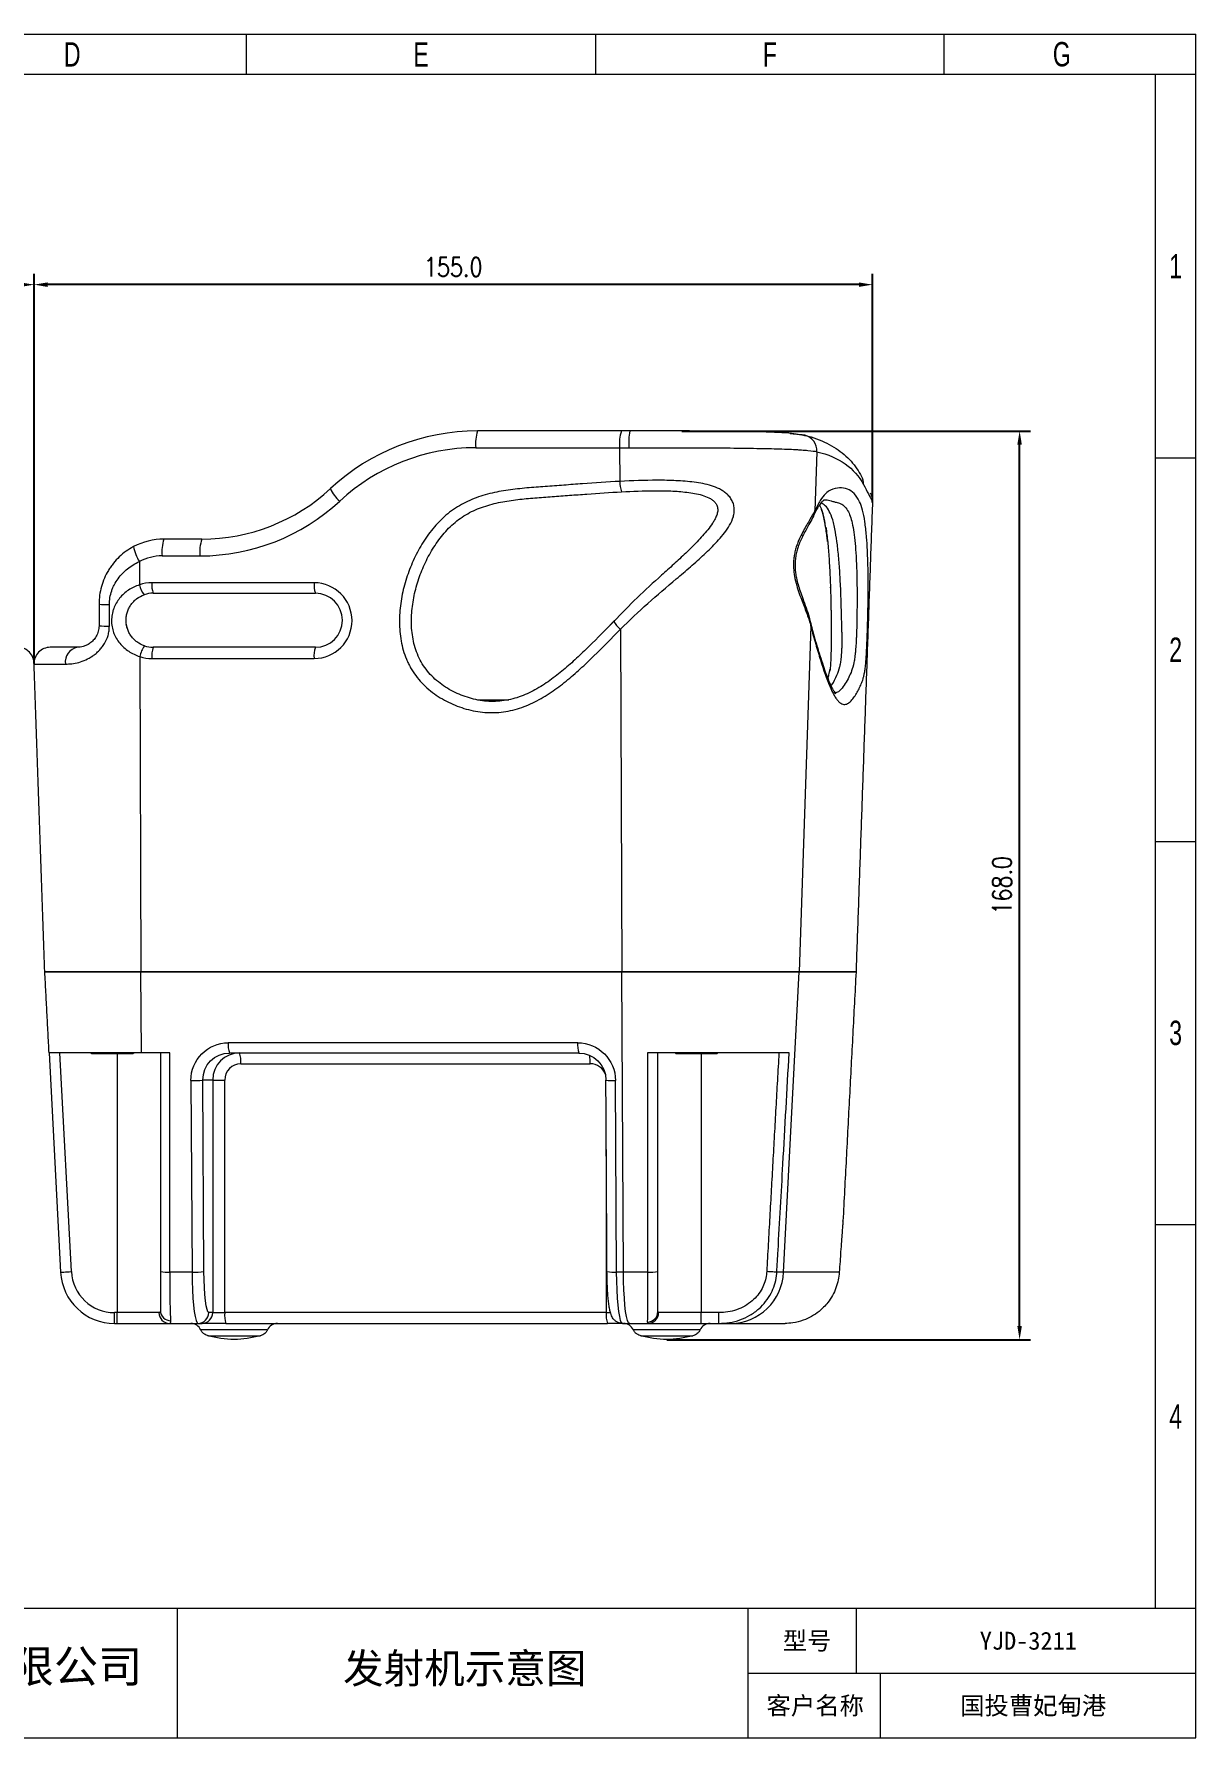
# Model space of a CAD drawing. Header units: millimetres. Extents: x 2695 to 20402, y -1172 to 52.
# Drawn here: x 10669.9 to 10884.7, y -791.1 to -476.1 of the extents above; entities that cross this region are included whole.
import ezdxf

# ---------------------------------------------------------------- set-up
doc = ezdxf.new("R2010")
doc.units = ezdxf.units.MM
doc.header["$PDMODE"] = 3
doc.header["$PDSIZE"] = -1
doc.layers.add('2细线层', color=4, linetype='Continuous')
doc.layers.add('细实线', color=1, linetype='Continuous')
doc.styles.get("Standard").update_dxf_attribs({"font": 'isocp.shx', "width": 0.707, "bigfont": 'hztxt.shx'})
doc.styles.add('TH_GBDIM', font='romans.shx', dxfattribs={"width": 0.8, "bigfont": 'gbcbig.shx'})
doc.styles.add('工程字', font='gbenor.shx', dxfattribs={"bigfont": 'gbcbig.shx'})
doc.dimstyles.new('TH_GBDIM', dxfattribs={"dimtxt": 3.5, "dimasz": 2.5, "dimexe": 2, "dimexo": 0, "dimgap": 1.5, "dimtad": 1, "dimdec": 1, "dimzin": 0, "dimdsep": 46, "dimtxsty": 'TH_GBDIM', "dimcen": 2.5, "dimclrd": 130, "dimclre": 130, "dimclrt": 3, "dimadec": 0, "dimazin": 0, "dimtfac": 0.714286, "dimtdec": 1, "dimtmove": 0, "dimatfit": 3, "dimfxl": 1, "dimtzin": 0, "dimlwd": -1, "dimlwe": -1, "dimarcsym": 0})

# ---------------------------------------------------------------- blocks, each defined once
blk = doc.blocks.new('*D71')
at = {"color": 130}
for p, q in [((10514.84, -562.66), (10514.84, -520.39)), ((10517.34, -522.39), (10667.36, -522.39)), ((10669.86, -592.44), (10669.86, -520.39))]:
    blk.add_line(p, q, dxfattribs=at)
for points in [[(10517.34, -521.98), (10517.34, -522.81), (10514.84, -522.39)], [(10667.36, -521.98), (10667.36, -522.81), (10669.86, -522.39)]]:
    blk.add_solid(points, dxfattribs=at)
at = {"layer": 'Defpoints', "color": 0}
for p in [(10669.86, -522.39), (10514.84, -562.66), (10669.86, -592.44)]:
    blk.add_point(p, dxfattribs=at)
at = {"color": 3, "insert": (10592.35, -519.14), "char_height": 3.5, "attachment_point": 5, "style": 'TH_GBDIM'}
blk.add_mtext('155.0', dxfattribs=at)
blk = doc.blocks.new('*D72')
at = {"color": 130}
for p, q in [((10789.65, -549.45), (10854.1, -549.45)), ((10852.1, -714.94), (10852.1, -551.95)), ((10786.86, -717.44), (10854.1, -717.44))]:
    blk.add_line(p, q, dxfattribs=at)
for points in [[(10851.68, -551.95), (10852.51, -551.95), (10852.1, -549.45)], [(10851.68, -714.94), (10852.51, -714.94), (10852.1, -717.44)]]:
    blk.add_solid(points, dxfattribs=at)
at = {"layer": 'Defpoints', "color": 0}
for p in [(10789.65, -549.45), (10852.1, -549.45), (10786.86, -717.44)]:
    blk.add_point(p, dxfattribs=at)
at = {"color": 3, "insert": (10848.85, -633.44), "char_height": 3.5, "attachment_point": 5, "rotation": 90, "style": 'TH_GBDIM'}
blk.add_mtext('168.0', dxfattribs=at)
blk = doc.blocks.new('*D73')
at = {"color": 130}
for p, q in [((10669.86, -592.44), (10669.86, -520.39)), ((10822.38, -522.39), (10672.36, -522.39)), ((10824.88, -562.66), (10824.88, -520.39))]:
    blk.add_line(p, q, dxfattribs=at)
for points in [[(10672.36, -521.98), (10672.36, -522.81), (10669.86, -522.39)], [(10822.38, -521.98), (10822.38, -522.81), (10824.88, -522.39)]]:
    blk.add_solid(points, dxfattribs=at)
at = {"layer": 'Defpoints', "color": 0}
for p in [(10669.86, -522.39), (10824.88, -562.66), (10669.86, -592.44)]:
    blk.add_point(p, dxfattribs=at)
at = {"color": 3, "insert": (10747.37, -519.14), "char_height": 3.5, "attachment_point": 5, "style": 'TH_GBDIM'}
blk.add_mtext('155.0', dxfattribs=at)

msp = doc.modelspace()

# ---------------------------------------------------------------- linework, layer by layer
at = {"color": 7, "linetype": 'Continuous', "lineweight": 15}
for p, q in [((10778.47, -549.44), (10751.86, -549.44)), ((10780.01, -549.44), (10778.47, -549.44)), ((10812.29, -550.23), (10812.36, -550.24)), ((10751.53, -552.54), (10778.14, -552.54)), ((10778.14, -552.54), (10778.16, -558.76)), ((10778.14, -552.54), (10779.83, -552.54)), ((10814.61, -553.27), (10814.23, -564.18)), ((10700.87, -569.44), (10693.87, -569.44)), ((10693.54, -572.54), (10700.54, -572.54)), ((10689.33, -573.58), (10689.35, -577.9)), ((10721.65, -577.51), (10691.65, -577.51)), ((10691.87, -579.44), (10721.87, -579.44)), ((10813.5, -585.53), (10811.31, -649.44)), ((10813.49, -585), (10813.48, -584.97)), ((10778.27, -586.1), (10778.52, -649.44)), ((10677.87, -589.44), (10672.86, -589.44)), ((10689.4, -591.14), (10689.63, -649.44)), ((10691.65, -591.51), (10721.65, -591.51)), ((10721.87, -589.44), (10691.87, -589.44)), ((10669.86, -592.54), (10675.66, -592.54)), ((10751.85, -599.14), (10757.62, -599.14)), ((10671.85, -649.44), (10689.63, -649.44)), ((10689.63, -649.44), (10671.85, -649.44)), ((10689.71, -664.44), (10689.63, -649.44)), ((10689.63, -649.44), (10778.52, -649.44)), ((10778.52, -649.44), (10689.63, -649.44)), ((10778.52, -649.44), (10811.31, -649.44)), ((10778.84, -704.96), (10778.52, -649.44)), ((10811.31, -649.44), (10778.52, -649.44)), ((10808.45, -704.96), (10811.31, -649.44)), ((10811.31, -649.44), (10821.85, -649.44)), ((10821.85, -649.44), (10811.31, -649.44)), ((10672.64, -664.44), (10674.76, -704.96)), ((10689.71, -664.44), (10672.64, -664.44)), ((10676.76, -704.86), (10674.64, -664.44)), ((10680.72, -664.54), (10687.97, -664.54)), ((10685.22, -664.54), (10685.22, -712.44)), ((10694.99, -664.44), (10689.71, -664.44)), ((10693.22, -664.44), (10693.22, -704.86)), ((10694.99, -704.96), (10694.99, -664.44)), ((10770.38, -662.54), (10705.78, -662.54)), ((10706, -664.44), (10770.6, -664.44)), ((10809.48, -664.44), (10783.32, -664.44)), ((10788.72, -664.54), (10795.97, -664.54)), ((10793.22, -664.54), (10793.22, -712.44)), ((10708.09, -666.44), (10772.69, -666.44)), ((10698.86, -669.54), (10699.07, -704.96)), ((10701.28, -704.86), (10701.07, -669.44)), ((10702.9, -669.44), (10701.07, -669.44)), ((10702.9, -669.44), (10702.9, -712.44)), ((10702.9, -669.44), (10705.11, -669.44)), ((10705.11, -712.44), (10705.11, -669.44)), ((10775.61, -669.44), (10775.6, -669.45)), ((10777.58, -704.96), (10777.37, -669.54)), ((10775.67, -682.27), (10775.67, -712.44)), ((10693.22, -704.86), (10693.22, -712.05)), ((10699.07, -704.96), (10694.99, -704.96)), ((10778.84, -704.96), (10777.58, -704.96)), ((10783.32, -704.96), (10778.84, -704.96)), ((10808.45, -704.96), (10807.2, -704.96)), ((10818.76, -704.96), (10808.45, -704.96)), ((10684.75, -714.44), (10684.75, -712.44)), ((10685.22, -712.44), (10684.75, -712.44)), ((10684.75, -714.44), (10685.22, -714.44)), ((10692.96, -712.44), (10685.22, -712.44)), ((10685.22, -714.44), (10685.22, -712.44)), ((10685.22, -714.44), (10694.9, -714.44)), ((10694.9, -714.44), (10700.18, -714.44)), ((10700.18, -714.44), (10700.91, -714.44)), ((10705.33, -714.44), (10700.91, -714.44)), ((10702.9, -712.44), (10702.17, -712.44)), ((10702.9, -712.44), (10705.11, -712.44)), ((10775.67, -712.44), (10705.11, -712.44)), ((10705.33, -714.44), (10775.89, -714.44)), ((10775.67, -712.44), (10776.45, -712.44)), ((10778.73, -714.44), (10775.89, -714.44)), ((10778.69, -714.44), (10779.95, -714.44)), ((10779.95, -714.44), (10783.38, -714.44)), ((10783.38, -714.44), (10793.22, -714.44)), ((10793.22, -712.44), (10785.35, -712.44)), ((10793.22, -714.44), (10793.22, -712.44)), ((10796.49, -712.44), (10793.22, -712.44)), ((10793.22, -714.44), (10796.49, -714.44)), ((10796.49, -714.44), (10796.49, -712.44)), ((10796.49, -714.44), (10798.65, -714.44)), ((10798.65, -714.44), (10808.73, -714.44))]:
    msp.add_line(p, q, dxfattribs=at)
at = {"color": 7, "linetype": 'Continuous', "lineweight": 15, "flags": 128}
for points in [[(10813.43, -584.81), (10813.44, -584.85), (10813.49, -585)], [(10813.5, -585.53), (10813.51, -585.18), (10813.49, -585)], [(10674.76, -704.96), (10674.8, -704.96), (10674.91, -704.95), (10675.1, -704.94), (10675.34, -704.93), (10675.65, -704.91), (10675.99, -704.9), (10676.37, -704.88), (10676.76, -704.86)], [(10699.07, -704.96), (10699.09, -706.63), (10699.15, -708.24), (10699.24, -709.74), (10699.35, -711.09), (10699.48, -712.25), (10699.64, -713.18), (10699.81, -713.87), (10699.99, -714.3), (10700.18, -714.44)], [(10702.17, -712.44), (10702, -712.29), (10701.84, -711.87), (10701.69, -711.17), (10701.55, -710.24), (10701.44, -709.1), (10701.36, -707.79), (10701.3, -706.36), (10701.28, -704.86)], [(10778.69, -714.44), (10778.5, -714.3), (10778.32, -713.87), (10778.15, -713.18), (10778, -712.25), (10777.86, -711.09), (10777.75, -709.74), (10777.66, -708.24), (10777.61, -706.63), (10777.58, -704.96)], [(10779.95, -714.44), (10779.76, -714.3), (10779.58, -713.87), (10779.41, -713.18), (10779.25, -712.25), (10779.12, -711.09), (10779.01, -709.74), (10778.92, -708.24), (10778.86, -706.63), (10778.84, -704.96)], [(10807.2, -704.96), (10807.08, -704.95), (10806.91, -704.94), (10806.71, -704.93), (10806.47, -704.92), (10806.21, -704.9), (10805.93, -704.89), (10805.64, -704.87), (10805.33, -704.86)]]:
    msp.add_lwpolyline(points, dxfattribs=at)
at = {"color": 7, "linetype": 'Continuous', "lineweight": 15}
for centre, radius, start, end in [((10751.86, -589.44), 40, 90, 132.8334), ((10758.84, -551.76), 7.35, 161.6198, 186.1316), ((10785.45, -551.76), 7.35, 161.6199, 186.1314), ((10792.95, -551.75), 13.14, 169.8642, 183.4527), ((10811.69, -553.06), 2.89, 76.742, 89.8453), ((10811.65, -553.12), 2.96, 357.1508, 76.0831), ((10751.53, -589.54), 37, 90, 132.8334), ((10700.87, -534.44), 35, 270, 312.8334), ((10730.96, -557.23), 6.92, 204.5639, 228.4712), ((10782.62, -558.99), 4.46, 176.9883, 202.3259), ((10820.28, -559.19), 2.94, 357.3593, 27.6384), ((10700.54, -534.54), 38, 270, 312.8334), ((10821.89, -562.37), 3, 358.2379, 27.9487), ((10812.6, -564.26), 1.64, 335.485, 2.984), ((10693.87, -581.44), 12, 90, 117.858), ((10700.85, -571.76), 7.35, 161.6198, 186.1316), ((10707.85, -571.76), 7.35, 161.6196, 186.1317), ((10694.86, -569.86), 6.66, 188.3687, 214.0073), ((10693.54, -581.54), 9, 90, 117.858), ((10691.65, -584.51), 7, 90, 109.1809), ((10693.76, -576.89), 4.52, 192.8772, 218.7108), ((10691.87, -584.44), 5, 90, 109.1809), ((10696.11, -577.97), 4.48, 174.0477, 199.0794), ((10726.11, -577.97), 4.48, 174.0481, 199.079), ((10721.65, -584.51), 7, 270, 90), ((10721.87, -584.44), 5, 270, 90), ((10683.42, -570.67), 10.88, 261.8086, 271.9489), ((10683.42, -574.74), 10.81, 261.7817, 271.9502), ((10781.2, -582.44), 4.69, 207.9153, 231.2857), ((10666.86, -592.44), 3, 358, 90), ((10672.86, -592.44), 3, 90, 182), ((10678.36, -592.12), 2.73, 100.3183, 188.8668), ((10695.2, -592.52), 5.96, 145.8753, 166.6046), ((10691.65, -584.51), 7, 251.2638, 270), ((10691.87, -584.44), 5, 251.2638, 270), ((10696.52, -590.98), 4.9, 161.6194, 186.1319), ((10726.52, -590.98), 4.9, 161.6198, 186.1316), ((10680.72, -663.91), 0.625, 237.1401, 270), ((10687.97, -663.91), 0.625, 270, 302.8599), ((10707.88, -669.42), 4.98, 90.1785, 180.1773), ((10710.13, -662.99), 4.38, 174.0915, 199.2648), ((10703.42, -665.94), 4.69, 353.9594, 18.7209), ((10774.73, -662.99), 4.38, 174.0917, 199.2648), ((10788.72, -663.91), 0.625, 237.1401, 270), ((10795.97, -663.91), 0.625, 270, 302.8599), ((10708.1, -669.43), 2.99, 90.1785, 180.1774), ((10760.96, -666.28), 11.73, 359.2451, 6.9609), ((10772.68, -669.42), 2.99, 19.3169, 89.8648), ((10699.31, -655.7), 13.85, 268.1331, 277.2915), ((10776.88, -661.93), 7.62, 260.3001, 273.71), ((10684.75, -704.44), 10, 183, 270), ((10684.75, -704.44), 8, 183, 270), ((10694.58, -696.79), 8.19, 260.3849, 272.8772), ((10699.52, -691.12), 13.85, 268.1328, 277.2916), ((10777.09, -697.35), 7.62, 260.2997, 273.7106), ((10783.78, -696.03), 8.94, 267.0853, 279.2503), ((10798.56, -704.54), 9.9, 270.4685, 357.5699), ((10694.93, -712.47), 1.97, 179.0821, 269.0521), ((10695.17, -712), 1.95, 181.3768, 269.4772), ((10698.85, -716.44), 2, 24.241, 90), ((10700.17, -712.44), 1.99, 270.1783, 0.1774), ((10700.91, -712.44), 1.99, 270.1784, 0.1774), ((10709.78, -712.93), 4.69, 173.9596, 198.7207), ((10714.85, -716.44), 2, 90, 155.6041), ((10780.34, -712.93), 4.69, 173.959, 198.7213), ((10778.85, -716.44), 2, 24.241, 90), ((10783.24, -712.21), 1.97, 270.1919, 359.2815), ((10783.36, -712.45), 1.98, 270.476, 0.4683), ((10794.85, -716.44), 2, 90, 155.6041)]:
    msp.add_arc(centre, radius, start, end, dxfattribs=at)
at = {"color": 7, "linetype": 'Continuous', "lineweight": 15, "extrusion": (0, 0, -1)}
for centre, major_axis, ratio, start_param, end_param in [((10705.82, -669.54), (-2.59, 6.51), 0.99151, 5.08828, 6.659076), ((10706.04, -669.44), (-2.24, 4.48), 0.989783, 5.170954, 6.74175), ((10770.42, -669.54), (-2.59, 6.51), 0.99151, 0.375891, 1.946687), ((10770.64, -669.44), (-2.24, 4.48), 0.989783, 0.458565, 2.029361), ((10695.22, -704.44), (0, 10), 0.022222, 3.454177, 4.660029)]:
    msp.add_ellipse(centre, major_axis=major_axis, ratio=ratio, start_param=start_param, end_param=end_param, dxfattribs=at)
at = {"color": 7, "linetype": 'Continuous', "lineweight": 15}
for points, knots in [([(10810.36, -549.95), (10810.36, -549.95), (10809.89, -549.88), (10808.22, -549.77), (10805.35, -549.63), (10801.74, -549.54), (10797.56, -549.49), (10792.97, -549.45), (10788.02, -549.44), (10783.66, -549.44), (10780.97, -549.44), (10780.01, -549.44)], [0, 0, 0, 0, 0.001953, 0.135793, 0.265795, 0.399548, 0.529328, 0.662862, 0.792569, 0.926047, 1, 1, 1, 1]), ([(10809.7, -549.9), (10810.22, -549.94), (10810.77, -549.99), (10811.07, -550.05), (10811.09, -550.05)], [0, 0, 0, 0, 0.939221, 1, 1, 1, 1]), ([(10809.93, -549.92), (10810.13, -549.94), (10810.49, -549.97), (10810.76, -550.01), (10810.89, -550.02)], [0, 0, 0, 0, 0.5462, 1, 1, 1, 1]), ([(10810.66, -549.99), (10810.99, -550.03), (10811.58, -550.1), (10812.07, -550.21), (10812.28, -550.26)], [0, 0, 0, 0, 0.570258, 1, 1, 1, 1]), ([(10812.36, -550.26), (10812.39, -550.26), (10813.18, -550.42), (10814.56, -550.88), (10816.48, -551.66), (10818.17, -552.63), (10819.67, -553.75), (10820.96, -555.01), (10822.04, -556.36), (10822.6, -557.35), (10822.87, -557.83)], [0, 0, 0, 0, 0.0073155, 0.1610038, 0.3114841, 0.4576922, 0.5992714, 0.7367475, 0.872961, 1, 1, 1, 1]), ([(10779.83, -552.54), (10780.84, -552.54), (10781.85, -552.54), (10783.87, -552.54), (10784.88, -552.54), (10787.86, -552.55), (10789.81, -552.55), (10792.2, -552.55), (10792.67, -552.56), (10793.62, -552.56), (10794.1, -552.56), (10795.49, -552.57), (10796.4, -552.57), (10799.06, -552.59), (10800.74, -552.61), (10803.12, -552.65), (10803.89, -552.66), (10805.36, -552.69), (10806.06, -552.7), (10808.05, -552.76), (10809.24, -552.8), (10810.56, -552.87), (10810.81, -552.88), (10811.3, -552.91), (10811.53, -552.93), (10812.2, -552.97), (10812.6, -553), (10813.68, -553.11), (10814.23, -553.18), (10814.61, -553.27)], [0, 0, 0, 0, 0.0625, 0.0625, 0.125, 0.125, 0.25, 0.25, 0.28125, 0.28125, 0.3125, 0.3125, 0.375, 0.375, 0.5, 0.5, 0.5625, 0.5625, 0.625, 0.625, 0.75, 0.75, 0.78125, 0.78125, 0.8125, 0.8125, 0.875, 0.875, 1, 1, 1, 1]), ([(10778.16, -558.76), (10775.87, -558.88), (10773.57, -559.04), (10770.13, -559.29), (10768.98, -559.38), (10766.69, -559.55), (10765.54, -559.63), (10763.25, -559.79), (10762.1, -559.88), (10759.82, -560.09), (10758.67, -560.21), (10756.4, -560.55), (10755.26, -560.75), (10753.57, -561.17), (10753.01, -561.33), (10751.9, -561.69), (10751.36, -561.88), (10749.76, -562.55), (10748.74, -563.08), (10747.28, -564.04), (10746.81, -564.39), (10745.91, -565.12), (10745.48, -565.51), (10744.24, -566.72), (10743.5, -567.61), (10742.46, -569.02), (10742.13, -569.5), (10741.51, -570.49), (10741.22, -570.99), (10740.39, -572.51), (10739.9, -573.55), (10739.25, -575.16), (10739.05, -575.7), (10738.68, -576.81), (10738.51, -577.37), (10738.05, -579.06), (10737.81, -580.19), (10737.49, -582.47), (10737.41, -583.62), (10737.42, -585.36), (10737.45, -585.94), (10737.55, -587.11), (10737.63, -587.7), (10737.94, -589.42), (10738.26, -590.55), (10738.83, -591.9), (10738.95, -592.17), (10739.21, -592.7), (10739.35, -592.96), (10739.78, -593.72), (10740.09, -594.21), (10740.79, -595.14), (10741.17, -595.59), (10741.97, -596.44), (10742.4, -596.84), (10743.74, -597.98), (10744.71, -598.63), (10746.77, -599.77), (10747.84, -600.23), (10749.49, -600.78), (10750.05, -600.94), (10751.19, -601.2), (10751.77, -601.3), (10753.5, -601.53), (10754.65, -601.56), (10756.38, -601.42), (10756.95, -601.35), (10758.11, -601.12), (10758.67, -600.98), (10760.34, -600.48), (10761.42, -600.04), (10762.99, -599.26), (10763.5, -598.98), (10764.5, -598.38), (10764.99, -598.07), (10766.42, -597.11), (10767.34, -596.41), (10769.13, -594.96), (10770, -594.2), (10771.71, -592.65), (10772.55, -591.85), (10775.04, -589.43), (10776.65, -587.76), (10778.27, -586.1)], [0, 0, 0, 0, 0.0625, 0.0625, 0.09375, 0.09375, 0.125, 0.125, 0.15625, 0.15625, 0.1875, 0.1875, 0.21875, 0.21875, 0.234375, 0.234375, 0.25, 0.25, 0.28125, 0.28125, 0.296875, 0.296875, 0.3125, 0.3125, 0.34375, 0.34375, 0.359375, 0.359375, 0.375, 0.375, 0.40625, 0.40625, 0.421875, 0.421875, 0.4375, 0.4375, 0.46875, 0.46875, 0.5, 0.5, 0.515625, 0.515625, 0.53125, 0.53125, 0.5625, 0.5625, 0.570312, 0.570312, 0.578125, 0.578125, 0.59375, 0.59375, 0.609375, 0.609375, 0.625, 0.625, 0.65625, 0.65625, 0.6875, 0.6875, 0.703125, 0.703125, 0.71875, 0.71875, 0.75, 0.75, 0.765625, 0.765625, 0.78125, 0.78125, 0.8125, 0.8125, 0.828125, 0.828125, 0.84375, 0.84375, 0.875, 0.875, 0.90625, 0.90625, 0.9375, 0.9375, 1, 1, 1, 1]), ([(10777.06, -584.64), (10775.55, -586.18), (10774.05, -587.73), (10771.74, -590), (10770.96, -590.74), (10769.38, -592.2), (10768.58, -592.91), (10766.94, -594.29), (10766.1, -594.95), (10764.35, -596.19), (10763.44, -596.78), (10762.01, -597.56), (10761.52, -597.8), (10760.54, -598.24), (10760.04, -598.45), (10759.02, -598.8), (10758.5, -598.95), (10757.44, -599.2), (10756.9, -599.29), (10755.29, -599.48), (10754.22, -599.48), (10752.62, -599.31), (10752.08, -599.22), (10751.01, -598.99), (10750.49, -598.85), (10748.95, -598.36), (10747.95, -597.94), (10746.03, -596.89), (10745.13, -596.28), (10743.89, -595.22), (10743.49, -594.84), (10742.75, -594.04), (10742.41, -593.62), (10741.78, -592.73), (10741.5, -592.27), (10741, -591.3), (10740.77, -590.8), (10740.21, -589.26), (10739.96, -588.2), (10739.73, -586.58), (10739.68, -586.03), (10739.63, -584.95), (10739.63, -584.41), (10739.69, -582.8), (10739.81, -581.73), (10740.09, -580.14), (10740.2, -579.62), (10740.45, -578.56), (10740.6, -578.04), (10741.07, -576.48), (10741.45, -575.47), (10742.32, -573.5), (10742.8, -572.55), (10743.63, -571.16), (10743.92, -570.7), (10744.53, -569.8), (10744.85, -569.37), (10745.86, -568.1), (10746.59, -567.31), (10747.81, -566.25), (10748.23, -565.91), (10749.12, -565.29), (10749.58, -565), (10750.98, -564.21), (10751.97, -563.79), (10753.5, -563.27), (10754.02, -563.11), (10755.07, -562.84), (10755.59, -562.72), (10757.17, -562.41), (10758.23, -562.25), (10760.35, -562), (10761.42, -561.9), (10763.55, -561.72), (10764.61, -561.64), (10766.75, -561.49), (10767.82, -561.42), (10769.95, -561.26), (10771.02, -561.18), (10774.22, -560.95), (10776.35, -560.8), (10778.49, -560.69)], [0, 0, 0, 0, 0.0625, 0.0625, 0.09375, 0.09375, 0.125, 0.125, 0.15625, 0.15625, 0.1875, 0.1875, 0.203125, 0.203125, 0.21875, 0.21875, 0.234375, 0.234375, 0.25, 0.25, 0.28125, 0.28125, 0.296875, 0.296875, 0.3125, 0.3125, 0.34375, 0.34375, 0.375, 0.375, 0.390625, 0.390625, 0.40625, 0.40625, 0.421875, 0.421875, 0.4375, 0.4375, 0.46875, 0.46875, 0.484375, 0.484375, 0.5, 0.5, 0.53125, 0.53125, 0.546875, 0.546875, 0.5625, 0.5625, 0.59375, 0.59375, 0.625, 0.625, 0.640625, 0.640625, 0.65625, 0.65625, 0.6875, 0.6875, 0.703125, 0.703125, 0.71875, 0.71875, 0.75, 0.75, 0.765625, 0.765625, 0.78125, 0.78125, 0.8125, 0.8125, 0.84375, 0.84375, 0.875, 0.875, 0.90625, 0.90625, 0.9375, 0.9375, 1, 1, 1, 1]), ([(10778.49, -560.69), (10780.53, -560.58), (10782.56, -560.5), (10785.1, -560.49), (10785.61, -560.49), (10786.62, -560.51), (10787.13, -560.52), (10788.63, -560.58), (10789.61, -560.65), (10791.05, -560.83), (10791.53, -560.9), (10792.46, -561.08), (10792.93, -561.18), (10793.81, -561.44), (10794.23, -561.6), (10794.82, -561.89), (10795.01, -562), (10795.36, -562.24), (10795.52, -562.37), (10795.82, -562.67), (10795.95, -562.84), (10796.15, -563.22), (10796.23, -563.45), (10796.28, -563.83), (10796.29, -563.96), (10796.28, -564.22), (10796.26, -564.34), (10796.19, -564.73), (10796.11, -564.97), (10795.92, -565.43), (10795.81, -565.65), (10795.57, -566.09), (10795.45, -566.3), (10795.04, -566.92), (10794.75, -567.31), (10793.83, -568.47), (10793.17, -569.2), (10791.8, -570.63), (10791.09, -571.33), (10789.64, -572.71), (10788.89, -573.4), (10787.39, -574.77), (10786.64, -575.45), (10784.37, -577.49), (10782.86, -578.86), (10779.92, -581.7), (10778.49, -583.17), (10777.06, -584.64)], [0, 0, 0, 0, 0.125, 0.125, 0.15625, 0.15625, 0.1875, 0.1875, 0.25, 0.25, 0.28125, 0.28125, 0.3125, 0.3125, 0.34375, 0.34375, 0.359375, 0.359375, 0.375, 0.375, 0.390625, 0.390625, 0.40625, 0.40625, 0.414063, 0.414063, 0.421875, 0.421875, 0.4375, 0.4375, 0.453125, 0.453125, 0.46875, 0.46875, 0.5, 0.5, 0.5625, 0.5625, 0.625, 0.625, 0.6875, 0.6875, 0.75, 0.75, 0.875, 0.875, 1, 1, 1, 1]), ([(10778.27, -586.1), (10779.95, -584.48), (10781.62, -582.87), (10785.08, -579.78), (10786.85, -578.29), (10789.49, -576.05), (10790.37, -575.31), (10792.11, -573.8), (10792.95, -573.04), (10794.6, -571.49), (10795.4, -570.71), (10796.54, -569.47), (10796.91, -569.05), (10797.61, -568.17), (10797.95, -567.72), (10798.55, -566.76), (10798.83, -566.25), (10799.13, -565.44), (10799.21, -565.16), (10799.32, -564.59), (10799.35, -564.29), (10799.34, -563.85), (10799.33, -563.71), (10799.3, -563.42), (10799.24, -563.13), (10799.16, -562.86), (10799.06, -562.59), (10799, -562.46), (10798.81, -562.08), (10798.66, -561.85), (10798.32, -561.42), (10798.13, -561.23), (10797.73, -560.87), (10797.51, -560.72), (10797.07, -560.42), (10796.83, -560.29), (10796.12, -559.93), (10795.63, -559.74), (10794.6, -559.42), (10794.07, -559.29), (10793, -559.08), (10792.46, -558.99), (10790.82, -558.77), (10789.7, -558.69), (10787.99, -558.61), (10787.42, -558.59), (10786.26, -558.56), (10785.69, -558.56), (10782.8, -558.56), (10780.48, -558.64), (10778.16, -558.76)], [0, 0, 0, 0, 0.125, 0.125, 0.25, 0.25, 0.3125, 0.3125, 0.375, 0.375, 0.4375, 0.4375, 0.46875, 0.46875, 0.5, 0.5, 0.53125, 0.53125, 0.546875, 0.546875, 0.5625, 0.5625, 0.570313, 0.570313, 0.578125, 0.585938, 0.585938, 0.59375, 0.59375, 0.609375, 0.609375, 0.625, 0.625, 0.640625, 0.640625, 0.65625, 0.65625, 0.6875, 0.6875, 0.71875, 0.71875, 0.75, 0.75, 0.8125, 0.8125, 0.84375, 0.84375, 0.875, 0.875, 1, 1, 1, 1]), ([(10823.77, -568.82), (10823.68, -567.92), (10823.5, -566.04), (10823.07, -563.97), (10822.44, -562.2), (10821.53, -560.92), (10820.3, -560.06), (10818.83, -559.91), (10817.44, -560.12), (10816.21, -560.93), (10815.24, -562.19), (10814.57, -563.52), (10814.23, -564.18)], [0, 0, 0, 0, 0.082831, 0.173787, 0.26458, 0.398245, 0.532178, 0.666156, 0.799882, 0.866507, 0.933363, 1, 1, 1, 1]), ([(10823.21, -559.33), (10823.55, -559.95), (10824.21, -561.21), (10824.72, -562.16), (10824.94, -562.58), (10824.88, -562.46), (10824.88, -562.46)], [0, 0, 0, 0, 0.329231, 0.658675, 0.987902, 1, 1, 1, 1]), ([(10815.85, -562.3), (10815.84, -562.3), (10815.82, -562.3), (10815.62, -562.46), (10815.4, -562.7), (10815.07, -563.16), (10814.73, -563.67), (10814.4, -564.21), (10814.16, -564.72), (10814.07, -564.9)], [0, 0, 0, 0, 0.194146, 0.356869, 0.50985, 0.619463, 0.731769, 0.903531, 1, 1, 1, 1]), ([(10816.28, -567.44), (10816.21, -567), (10816.06, -566.08), (10815.82, -565.01), (10815.58, -564.16), (10815.33, -563.52), (10815.18, -563.25), (10815.11, -563.11)], [0, 0, 0, 0, 0.201996, 0.414569, 0.601792, 0.79821, 1, 1, 1, 1]), ([(10817.24, -596.56), (10817.29, -596.5), (10817.72, -595.92), (10818.3, -594.65), (10818.78, -593.45), (10819.02, -592.3), (10819.14, -591.41), (10819.22, -590.44), (10819.26, -589.47), (10819.28, -588.67), (10819.28, -587.73), (10819.26, -586.79), (10819.22, -585.58), (10819.18, -583.9), (10819.13, -581.95), (10819.05, -579.31), (10818.91, -576.37), (10818.69, -573.23), (10818.41, -570.42), (10818.04, -567.89), (10817.55, -565.78), (10816.92, -564.2), (10816.2, -563.21), (10815.64, -562.91), (10815.36, -562.76)], [0, 0, 0, 0, 0.016686, 0.140876, 0.243348, 0.280657, 0.318095, 0.348223, 0.361112, 0.3744, 0.384115, 0.393001, 0.401823, 0.419009, 0.448026, 0.477808, 0.5357, 0.593632, 0.653129, 0.712622, 0.784628, 0.856654, 0.930662, 1, 1, 1, 1]), ([(10815.84, -562.2), (10815.97, -562.18), (10816.49, -562.08), (10817.15, -562.36), (10817.67, -562.49), (10817.87, -562.55)], [0, 0, 0, 0, 0.1671076, 0.6620978, 1, 1, 1, 1]), ([(10817.87, -562.55), (10817.97, -562.58), (10818.38, -562.7), (10819.04, -562.84), (10819.81, -563.38), (10820.41, -564.24), (10820.88, -565.43), (10821.23, -566.83), (10821.52, -568.6), (10821.74, -570.72), (10821.9, -573.17), (10821.99, -575.62), (10822.03, -577.93), (10822.05, -580.09), (10822.04, -582.05), (10822.01, -583.7), (10821.99, -584.89), (10821.97, -586.04), (10821.93, -587.1), (10821.89, -588), (10821.83, -589.05), (10821.76, -589.95), (10821.69, -590.73), (10821.59, -591.51), (10821.4, -592.68), (10821.06, -593.83), (10820.54, -594.94), (10819.89, -596.19), (10819.17, -597.16), (10818.45, -597.82), (10817.98, -597.88), (10817.75, -597.91)], [0, 0, 0, 0, 0.017423, 0.072853, 0.128292, 0.183659, 0.22486, 0.266055, 0.308025, 0.349994, 0.39085, 0.431709, 0.459646, 0.487586, 0.515423, 0.527024, 0.538782, 0.548873, 0.555953, 0.562858, 0.570346, 0.58575, 0.599087, 0.612447, 0.639784, 0.705779, 0.771843, 0.838072, 0.904292, 0.95417, 1, 1, 1, 1]), ([(10814.23, -564.18), (10813.99, -564.67), (10813.68, -565.22), (10813.14, -566.13), (10812.95, -566.45), (10812.55, -567.14), (10812.34, -567.51), (10811.91, -568.29), (10811.69, -568.71), (10811.37, -569.4), (10811.27, -569.64), (10811.06, -570.15), (10810.96, -570.41), (10810.78, -570.95), (10810.69, -571.23), (10810.54, -571.83), (10810.47, -572.14), (10810.37, -572.76), (10810.33, -573.08), (10810.29, -573.58), (10810.29, -573.74), (10810.28, -574.07), (10810.28, -574.23), (10810.29, -574.72), (10810.31, -575.04), (10810.37, -575.68), (10810.42, -575.99), (10810.58, -576.89), (10810.72, -577.45), (10811.03, -578.52), (10811.19, -579.02), (10811.53, -579.98), (10811.7, -580.44), (10812.04, -581.32), (10812.2, -581.74), (10812.52, -582.56), (10812.66, -582.95), (10813.08, -584.11), (10813.32, -584.83), (10813.5, -585.53)], [0, 0, 0, 0, 0.125, 0.125, 0.1875, 0.1875, 0.25, 0.25, 0.3125, 0.3125, 0.34375, 0.34375, 0.375, 0.375, 0.40625, 0.40625, 0.4375, 0.4375, 0.46875, 0.46875, 0.484375, 0.484375, 0.5, 0.5, 0.53125, 0.53125, 0.5625, 0.5625, 0.625, 0.625, 0.6875, 0.6875, 0.75, 0.75, 0.8125, 0.8125, 0.875, 0.875, 1, 1, 1, 1]), ([(10814.07, -564.94), (10814.03, -565.02), (10813.84, -565.48), (10813.33, -566.42), (10812.64, -567.65), (10812.01, -568.8), (10811.53, -569.82), (10811.15, -570.75), (10810.88, -571.66), (10810.69, -572.63), (10810.58, -573.68), (10810.56, -574.73), (10810.65, -575.72), (10810.85, -576.76), (10811.13, -577.89), (10811.54, -579.14), (10812.06, -580.57), (10812.64, -582.2), (10813.15, -583.7), (10813.37, -584.61), (10813.46, -584.97)], [0, 0, 0, 0, 0.019437, 0.10928, 0.203852, 0.266621, 0.319805, 0.364061, 0.398056, 0.433721, 0.470509, 0.5068, 0.541389, 0.576952, 0.628055, 0.682482, 0.749931, 0.840748, 0.936812, 1, 1, 1, 1]), ([(10816.39, -568.3), (10816.33, -567.87), (10816.2, -566.92), (10815.97, -565.72), (10815.73, -564.68), (10815.57, -564.19), (10815.49, -563.98)], [0, 0, 0, 0, 0.225242, 0.501238, 0.774497, 1, 1, 1, 1]), ([(10816.26, -567.21), (10816.33, -567.67), (10816.52, -568.9), (10816.75, -571.4), (10816.97, -574.64), (10817.1, -577.69), (10817.18, -580.29), (10817.21, -581.92), (10817.24, -583.58), (10817.25, -585.02), (10817.26, -586.87), (10817.25, -588.47), (10817.23, -589.91), (10817.21, -591.05), (10817.16, -592.21), (10817.1, -593.12), (10817.03, -593.58), (10817.01, -593.77)], [0, 0, 0, 0, 0.082165, 0.219254, 0.356243, 0.49274, 0.556416, 0.619935, 0.639404, 0.691922, 0.725427, 0.761547, 0.797461, 0.835707, 0.87417, 0.949565, 1, 1, 1, 1]), ([(10823.7, -591.75), (10823.71, -591.53), (10823.75, -591.08), (10823.78, -590.5), (10823.82, -589.81), (10823.86, -588.94), (10823.92, -587.41), (10823.98, -585.7), (10824.02, -584.08), (10824.06, -582.59), (10824.09, -580.34), (10824.11, -577.48), (10824.07, -574.27), (10823.96, -571.53), (10823.86, -569.68), (10823.78, -568.9), (10823.77, -568.82)], [0, 0, 0, 0, 0.036168, 0.072249, 0.073542, 0.116702, 0.161257, 0.205699, 0.258119, 0.307899, 0.35781, 0.512978, 0.669027, 0.8258, 0.981959, 1, 1, 1, 1]), ([(10688.26, -570.83), (10687.78, -571.08), (10687.31, -571.37), (10686.43, -572.01), (10686.01, -572.35), (10685.23, -573.09), (10684.87, -573.49), (10684.36, -574.12), (10684.19, -574.34), (10683.88, -574.78), (10683.73, -575.01), (10683.32, -575.7), (10683.07, -576.18), (10682.64, -577.17), (10682.46, -577.69), (10682.02, -579.26), (10681.87, -580.34), (10681.87, -581.44)], [0, 0, 0, 0, 0.125, 0.125, 0.25, 0.25, 0.375, 0.375, 0.4375, 0.4375, 0.5, 0.5, 0.625, 0.625, 0.75, 0.75, 1, 1, 1, 1]), ([(10683.79, -581.54), (10683.79, -580.67), (10683.94, -579.82), (10684.28, -578.81), (10684.36, -578.61), (10684.53, -578.21), (10684.62, -578.02), (10684.92, -577.46), (10685.14, -577.1), (10685.64, -576.41), (10685.91, -576.09), (10686.5, -575.47), (10686.82, -575.19), (10687.48, -574.66), (10687.82, -574.42), (10688.56, -573.97), (10688.94, -573.77), (10689.33, -573.58)], [0, 0, 0, 0, 0.25, 0.25, 0.3125, 0.3125, 0.375, 0.375, 0.5, 0.5, 0.625, 0.625, 0.75, 0.75, 0.875, 0.875, 1, 1, 1, 1]), ([(10689.35, -577.9), (10688.62, -578.13), (10687.95, -578.45), (10687.02, -579.07), (10686.72, -579.3), (10686.18, -579.8), (10685.92, -580.07), (10685.45, -580.64), (10685.24, -580.95), (10684.87, -581.6), (10684.71, -581.93), (10684.52, -582.46), (10684.46, -582.64), (10684.36, -583), (10684.32, -583.19), (10684.22, -583.75), (10684.18, -584.12), (10684.18, -584.69), (10684.19, -584.87), (10684.22, -585.25), (10684.25, -585.44), (10684.35, -586.01), (10684.45, -586.37), (10684.64, -586.9), (10684.71, -587.08), (10684.87, -587.42), (10684.96, -587.59), (10685.24, -588.08), (10685.46, -588.39), (10685.93, -588.97), (10686.19, -589.24), (10686.75, -589.74), (10687.05, -589.97), (10687.98, -590.59), (10688.67, -590.91), (10689.4, -591.14)], [0, 0, 0, 0, 0.125, 0.125, 0.1875, 0.1875, 0.25, 0.25, 0.3125, 0.3125, 0.375, 0.375, 0.40625, 0.40625, 0.4375, 0.4375, 0.5, 0.5, 0.53125, 0.53125, 0.5625, 0.5625, 0.625, 0.625, 0.65625, 0.65625, 0.6875, 0.6875, 0.75, 0.75, 0.8125, 0.8125, 0.875, 0.875, 1, 1, 1, 1]), ([(10690.27, -589.17), (10689.77, -589), (10689.3, -588.76), (10688.68, -588.3), (10688.49, -588.13), (10688.13, -587.76), (10687.96, -587.56), (10687.66, -587.14), (10687.52, -586.92), (10687.29, -586.46), (10687.19, -586.21), (10687.03, -585.72), (10686.97, -585.46), (10686.89, -584.94), (10686.87, -584.67), (10686.87, -584.15), (10686.89, -583.89), (10686.98, -583.38), (10687.04, -583.12), (10687.2, -582.63), (10687.3, -582.4), (10687.53, -581.94), (10687.67, -581.72), (10687.96, -581.31), (10688.12, -581.12), (10688.48, -580.76), (10688.67, -580.59), (10689.28, -580.13), (10689.73, -579.89), (10690.23, -579.71)], [0, 0, 0, 0, 0.125, 0.125, 0.1875, 0.1875, 0.25, 0.25, 0.3125, 0.3125, 0.375, 0.375, 0.4375, 0.4375, 0.5, 0.5, 0.5625, 0.5625, 0.625, 0.625, 0.6875, 0.6875, 0.75, 0.75, 0.8125, 0.8125, 0.875, 0.875, 1, 1, 1, 1]), ([(10675.66, -592.54), (10676.44, -592.54), (10677.26, -592.45), (10678.55, -592.1), (10678.99, -591.94), (10679.86, -591.55), (10680.29, -591.31), (10680.92, -590.88), (10681.12, -590.73), (10681.52, -590.39), (10681.71, -590.22), (10682.08, -589.84), (10682.25, -589.64), (10682.58, -589.21), (10682.74, -588.98), (10683.16, -588.27), (10683.39, -587.77), (10683.62, -586.96), (10683.68, -586.68), (10683.76, -586.11), (10683.78, -585.83), (10683.78, -585.54)], [0, 0, 0, 0, 0.25, 0.25, 0.375, 0.375, 0.5, 0.5, 0.5625, 0.5625, 0.625, 0.625, 0.6875, 0.6875, 0.75, 0.75, 0.875, 0.875, 0.9375, 0.9375, 1, 1, 1, 1]), ([(10681.87, -585.44), (10681.87, -585.62), (10681.86, -585.79), (10681.81, -586.14), (10681.78, -586.31), (10681.64, -586.81), (10681.52, -587.12), (10681.2, -587.68), (10681.01, -587.93), (10680.62, -588.36), (10680.41, -588.54), (10679.98, -588.85), (10679.77, -588.97), (10679.35, -589.16), (10679.15, -589.23), (10678.56, -589.4), (10678.2, -589.44), (10677.87, -589.44)], [0, 0, 0, 0, 0.0625, 0.0625, 0.125, 0.125, 0.25, 0.25, 0.375, 0.375, 0.5, 0.5, 0.625, 0.625, 0.75, 0.75, 1, 1, 1, 1]), ([(10687.09, -585.89), (10687.05, -585.77), (10687.02, -585.65), (10686.96, -585.4), (10686.94, -585.28), (10686.92, -585.15)], [0, 0, 0, 0, 0.5, 0.5, 1, 1, 1, 1]), ([(10813.48, -585.01), (10813.61, -585.52), (10813.9, -586.7), (10814.42, -588.5), (10815.01, -590.48), (10815.61, -592.35), (10816.16, -593.96), (10816.66, -595.28), (10817.11, -596.32), (10817.49, -597.1), (10817.8, -597.63), (10818.03, -597.93), (10818.13, -598.03), (10818.12, -598.02), (10818.12, -598.02)], [0, 0, 0, 0, 0.072482, 0.164557, 0.278947, 0.390651, 0.494725, 0.591672, 0.681673, 0.764579, 0.839985, 0.907568, 0.96779, 1, 1, 1, 1]), ([(10813.5, -585.53), (10813.79, -586.71), (10814.09, -587.8), (10814.69, -589.87), (10814.98, -590.84), (10815.86, -593.63), (10816.43, -595.28), (10817.26, -597.26), (10817.54, -597.84), (10817.95, -598.56), (10818.09, -598.78), (10818.36, -599.15), (10818.49, -599.31), (10818.89, -599.71), (10819.14, -599.87), (10819.64, -600.02), (10819.88, -600), (10820.34, -599.84), (10820.56, -599.68), (10820.99, -599.3), (10821.19, -599.06), (10821.57, -598.54), (10821.76, -598.26), (10822.1, -597.68), (10822.26, -597.38), (10822.48, -596.94), (10822.55, -596.79), (10822.69, -596.49), (10822.75, -596.35), (10822.94, -595.9), (10823.06, -595.59), (10823.21, -595.06), (10823.26, -594.87), (10823.36, -594.45), (10823.41, -594.21), (10823.49, -593.69), (10823.54, -593.39), (10823.6, -592.87), (10823.62, -592.68), (10823.66, -592.25), (10823.68, -592.02), (10823.7, -591.75)], [0, 0, 0, 0, 0.0625, 0.0625, 0.125, 0.125, 0.25, 0.25, 0.3125, 0.3125, 0.34375, 0.34375, 0.375, 0.375, 0.4375, 0.4375, 0.5, 0.5, 0.5625, 0.5625, 0.625, 0.625, 0.6875, 0.6875, 0.75, 0.75, 0.78125, 0.78125, 0.8125, 0.8125, 0.875, 0.875, 0.90625, 0.90625, 0.9375, 0.9375, 0.96875, 0.96875, 0.984375, 0.984375, 1, 1, 1, 1]), ([(10816.64, -595.19), (10816.71, -594.97), (10816.84, -594.59), (10816.95, -594.1), (10817.01, -593.68), (10817.03, -593.52)], [0, 0, 0, 0, 0.462996, 0.794632, 1, 1, 1, 1]), ([(10783.32, -664.44), (10783.32, -665.77), (10783.32, -672.43), (10783.32, -685.93), (10783.32, -698.11), (10783.32, -704.96)], [0, 0, 0, 0, 0.098573, 0.492864, 1, 1, 1, 1]), ([(10807.2, -704.96), (10807.28, -703.63), (10807.66, -696.97), (10808.42, -683.47), (10809.1, -671.29), (10809.48, -664.44)], [0, 0, 0, 0, 0.098553, 0.492765, 1, 1, 1, 1]), ([(10819.43, -695.52), (10819.43, -695.51), (10819.44, -695.44), (10819.41, -695.75), (10819.36, -696.48), (10819.27, -697.65), (10819.15, -699.22), (10819.02, -701.02), (10818.89, -702.96), (10818.8, -704.29), (10818.76, -704.96)], [0, 0, 0, 0, 0.024867, 0.173234, 0.317233, 0.465386, 0.609524, 0.757816, 0.877732, 1, 1, 1, 1]), ([(10778.69, -714.44), (10778.47, -714.42), (10778.04, -714.38), (10777.5, -714.1), (10777.1, -713.75), (10776.82, -713.37), (10776.62, -712.98), (10776.45, -712.49), (10776.29, -711.85), (10776.15, -710.99), (10776.03, -709.96), (10775.93, -708.79), (10775.86, -707.5), (10775.82, -706.18), (10775.81, -705.29), (10775.8, -704.87)], [0, 0, 0, 0, 0.05163, 0.098678, 0.142645, 0.187199, 0.236858, 0.30049, 0.399787, 0.503993, 0.602934, 0.706935, 0.808486, 0.908915, 1, 1, 1, 1]), ([(10783.32, -704.96), (10783.32, -705.52), (10783.32, -706.64), (10783.32, -708.25), (10783.31, -709.75), (10783.3, -711.11), (10783.29, -712.27), (10783.28, -713.45), (10783.26, -713.9), (10783.25, -714.19)], [0, 0, 0, 0, 0.130205, 0.260409, 0.390597, 0.520785, 0.651022, 0.781261, 1, 1, 1, 1]), ([(10785.22, -712.24), (10785.22, -712.01), (10785.22, -711.51), (10785.22, -709.84), (10785.22, -707.54), (10785.22, -705.75), (10785.22, -704.86)], [0, 0, 0, 0, 0.219423, 0.479718, 0.739856, 1, 1, 1, 1]), ([(10805.33, -704.86), (10805.32, -705.04), (10805.23, -706.12), (10804.73, -707.65), (10803.7, -709.22), (10802.62, -710.34), (10801.3, -711.27), (10799.78, -711.95), (10798.15, -712.36), (10797.05, -712.41), (10796.49, -712.44)], [0, 0, 0, 0, 0.043615, 0.252034, 0.366927, 0.481862, 0.611727, 0.741684, 0.870795, 1, 1, 1, 1]), ([(10796.49, -714.44), (10797.15, -714.41), (10798.47, -714.35), (10800.41, -713.83), (10802.27, -712.98), (10803.87, -711.82), (10805.19, -710.43), (10806.16, -708.93), (10806.82, -707.32), (10807.12, -705.99), (10807.19, -705.19), (10807.2, -704.96)], [0, 0, 0, 0, 0.124458, 0.252559, 0.379662, 0.511506, 0.625472, 0.743349, 0.847891, 0.955675, 1, 1, 1, 1]), ([(10818.76, -704.96), (10818.71, -705.44), (10818.61, -706.41), (10818.18, -707.87), (10817.53, -709.28), (10816.54, -710.81), (10815.58, -711.69), (10815.02, -712.22)], [0, 0, 0, 0, 0.179509, 0.363911, 0.54489, 0.731139, 1, 1, 1, 1]), ([(10693.22, -712.05), (10693.19, -712.21), (10693.16, -712.42), (10693, -712.43), (10692.96, -712.44)], [0, 0, 0, 0, 0.740362, 1, 1, 1, 1]), ([(10694.9, -714.44), (10694.98, -714.42), (10695.14, -714.38), (10695.15, -714.1), (10695.15, -713.95)], [0, 0, 0, 0, 0.4912814, 1, 1, 1, 1]), ([(10815.02, -712.22), (10814.57, -712.54), (10813.66, -713.21), (10812.01, -713.94), (10810.34, -714.37), (10809.2, -714.42), (10808.73, -714.44)], [0, 0, 0, 0, 0.244711, 0.496521, 0.792537, 1, 1, 1, 1]), ([(10702.09, -716.72), (10702.04, -716.71), (10701.83, -716.68), (10701.48, -716.52), (10701.07, -716.21), (10700.78, -715.89), (10700.71, -715.66), (10700.69, -715.62)], [0, 0, 0, 0, 0.084138, 0.338803, 0.608318, 0.930263, 1, 1, 1, 1]), ([(10702.53, -715.6), (10702.24, -715.6), (10701.49, -715.6), (10700.77, -715.6), (10700.74, -715.6), (10700.74, -715.6)], [0, 0, 0, 0, 0.263938, 0.689248, 1, 1, 1, 1]), ([(10711.73, -716.7), (10710.92, -716.89), (10709.31, -717.25), (10706.84, -717.53), (10704.37, -717.24), (10702.76, -716.88), (10701.95, -716.7)], [0, 0, 0, 0, 0.2520495, 0.4999613, 0.7479377, 1, 1, 1, 1]), ([(10702.09, -716.72), (10702.1, -716.72), (10702.12, -716.71), (10702.68, -716.71), (10703.26, -716.71), (10703.48, -716.71)], [0, 0, 0, 0, 0.312298, 0.737138, 1, 1, 1, 1]), ([(10713.02, -715.6), (10712.96, -715.6), (10712.85, -715.6), (10711.83, -715.6), (10710.28, -715.6), (10708.33, -715.6), (10706.22, -715.6), (10704.16, -715.6), (10703.07, -715.6), (10702.53, -715.6)], [0, 0, 0, 0, 0.13744, 0.28056, 0.42429, 0.568974, 0.713211, 0.856613, 1, 1, 1, 1]), ([(10703.48, -716.71), (10703.9, -716.71), (10704.75, -716.71), (10706.36, -716.72), (10708, -716.72), (10709.52, -716.71), (10710.72, -716.71), (10711.52, -716.72), (10711.61, -716.72), (10711.65, -716.72)], [0, 0, 0, 0, 0.142874, 0.286577, 0.431492, 0.576095, 0.719262, 0.8621, 1, 1, 1, 1]), ([(10713.01, -715.6), (10713, -715.65), (10712.93, -715.85), (10712.69, -716.14), (10712.36, -716.43), (10712.02, -716.61), (10711.79, -716.69), (10711.67, -716.72), (10711.65, -716.72)], [0, 0, 0, 0, 0.079109, 0.356082, 0.59561, 0.800693, 0.970285, 1, 1, 1, 1]), ([(10782.09, -716.72), (10782.04, -716.71), (10781.83, -716.68), (10781.48, -716.52), (10781.07, -716.21), (10780.78, -715.89), (10780.71, -715.66), (10780.69, -715.62)], [0, 0, 0, 0, 0.083825, 0.338248, 0.607514, 0.929663, 1, 1, 1, 1]), ([(10782.53, -715.6), (10782.24, -715.6), (10781.49, -715.6), (10780.77, -715.6), (10780.74, -715.6), (10780.74, -715.6)], [0, 0, 0, 0, 0.263938, 0.689247, 1, 1, 1, 1]), ([(10791.73, -716.7), (10790.92, -716.89), (10789.31, -717.25), (10786.84, -717.53), (10784.37, -717.24), (10782.76, -716.88), (10781.95, -716.7)], [0, 0, 0, 0, 0.2520495, 0.4999613, 0.7479377, 1, 1, 1, 1]), ([(10782.09, -716.72), (10782.1, -716.72), (10782.12, -716.71), (10782.68, -716.71), (10783.26, -716.71), (10783.48, -716.71)], [0, 0, 0, 0, 0.312298, 0.737138, 1, 1, 1, 1]), ([(10793.02, -715.6), (10792.96, -715.6), (10792.85, -715.6), (10791.83, -715.6), (10790.28, -715.6), (10788.33, -715.6), (10786.22, -715.6), (10784.16, -715.6), (10783.07, -715.6), (10782.53, -715.6)], [0, 0, 0, 0, 0.13744, 0.28056, 0.42429, 0.568974, 0.713211, 0.856613, 1, 1, 1, 1]), ([(10783.48, -716.71), (10783.9, -716.71), (10784.75, -716.71), (10786.36, -716.72), (10788, -716.72), (10789.52, -716.71), (10790.72, -716.71), (10791.52, -716.72), (10791.61, -716.72), (10791.65, -716.72)], [0, 0, 0, 0, 0.142874, 0.286577, 0.431492, 0.576095, 0.719262, 0.8621, 1, 1, 1, 1]), ([(10793.01, -715.6), (10793, -715.65), (10792.92, -715.86), (10792.68, -716.15), (10792.35, -716.44), (10792.01, -716.61), (10791.78, -716.69), (10791.67, -716.72), (10791.65, -716.72)], [0, 0, 0, 0, 0.0856264, 0.3616901, 0.6004602, 0.8047939, 0.9735854, 1, 1, 1, 1])]:
    msp.add_open_spline(points, degree=3, knots=knots, dxfattribs=at)
for points, degree in [([(10814.61, -553.27), (10818.75, -554.27), (10821.61, -556.3), (10823.21, -559.33)], 3), ([(10824.89, -562.46), (10821.85, -649.44)], 1), ([(10816.37, -568.07), (10816.33, -567.71)], 1), ([(10816.59, -569.89), (10816.37, -568.07)], 1), ([(10817.12, -578.46), (10817.12, -578.34)], 1), ([(10681.87, -581.44), (10681.87, -582.77), (10681.87, -584.1), (10681.87, -585.44)], 3), ([(10683.78, -585.54), (10683.79, -584.21), (10683.79, -582.88), (10683.79, -581.54)], 3), ([(10777.19, -584.5), (10776.41, -585.29)], 1), ([(10671.85, -649.44), (10669.86, -592.54)], 1), ([(10672.64, -664.44), (10671.85, -649.44)], 1), ([(10821.85, -649.44), (10819.43, -695.52)], 1), ([(10785.22, -704.86), (10785.22, -664.44)], 1), ([(10807.59, -664.44), (10805.33, -704.86)], 1), ([(10775.8, -704.87), (10775.6, -669.45)], 1), ([(10783.25, -714.19), (10783.38, -714.44)], 1), ([(10785.35, -712.44), (10785.22, -712.24)], 1)]:
    msp.add_open_spline(points, degree=degree, dxfattribs=at)
at = {"layer": '2细线层', "color": 0, "lineweight": 5}
msp.add_line((10696.31, -767.14), (10696.31, -791.07), dxfattribs=at)
at = {"layer": '细实线', "color": 0, "lineweight": 5}
for p, q in [((10451.17, -476.07), (10884.7, -476.07)), ((10451.17, -476.07), (10884.7, -476.07)), ((10709.17, -483.57), (10709.17, -476.07)), ((10709.17, -483.57), (10709.17, -476.07)), ((10773.67, -476.07), (10773.67, -483.57)), ((10773.67, -476.07), (10773.67, -483.57)), ((10838.17, -483.57), (10838.17, -476.07)), ((10838.17, -483.57), (10838.17, -476.07)), ((10884.7, -791.07), (10884.7, -476.07)), ((10884.7, -791.07), (10884.7, -476.07)), ((10884.7, -483.57), (10451.17, -483.57)), ((10884.7, -483.57), (10451.17, -483.57)), ((10877.2, -767.07), (10877.2, -483.57)), ((10877.2, -767.07), (10877.2, -483.57)), ((10884.7, -554.44), (10877.2, -554.44)), ((10884.7, -554.44), (10877.2, -554.44)), ((10877.2, -625.32), (10884.7, -625.32)), ((10877.2, -625.32), (10884.7, -625.32)), ((10884.7, -696.19), (10877.2, -696.19)), ((10884.7, -696.19), (10877.2, -696.19)), ((10451.17, -767.07), (10884.7, -767.07)), ((10451.17, -767.07), (10884.7, -767.07)), ((10801.93, -791.07), (10801.93, -767.07)), ((10821.91, -779.07), (10821.91, -767.07)), ((10821.91, -779.07), (10821.91, -767.07)), ((10801.93, -779.07), (10884.7, -779.07)), ((10826.35, -791.07), (10826.35, -779.07)), ((10451.17, -791.07), (10884.7, -791.07)), ((10451.17, -791.07), (10884.7, -791.07))]:
    msp.add_line(p, q, dxfattribs=at)

# ---------------------------------------------------------------- texts
at = {"color": 0, "lineweight": 9, "ltscale": 0.05, "char_height": 3.3, "width": 36.7325, "attachment_point": 1, "style": '工程字'}
for s, insert in [('{\\fSimSun|b0|i0|c134|p2;型号}', (10808.3, -771.45)), ('{\\fSimSun|b0|i0|c134|p2;YJD-3211}', (10844.73, -771.45)), ('{\\fSimSun|b0|i0|c134|p2;客户名称}', (10805.3, -783.45)), ('{\\fSimSun|b0|i0|c134|p2;国投曹妃甸港}', (10841.11, -783.45))]:
    msp.add_mtext(s, dxfattribs=dict(at, insert=insert))
at = {"layer": '细实线', "color": 0, "lineweight": 5, "char_height": 4.5, "attachment_point": 5}
for s, insert, width in [('{\\fￋￎￌﾣﾤ|b0|i0|c134|p2;D}', (10676.92, -479.82), 64.5), ('{\\fￋￎￌﾣﾤ|b0|i0|c134|p2;D}', (10676.92, -479.82), 64.5), ('{\\fￋￎￌﾣﾤ|b0|i0|c134|p2;E}', (10741.42, -479.82), 64.5), ('{\\fￋￎￌﾣﾤ|b0|i0|c134|p2;E}', (10741.42, -479.82), 64.5), ('{\\fￋￎￌﾣﾤ|b0|i0|c134|p2;F}', (10805.92, -479.82), 64.5), ('{\\fￋￎￌﾣﾤ|b0|i0|c134|p2;F}', (10805.92, -479.82), 64.5), ('{\\fￋￎￌﾣﾤ|b0|i0|c134|p2;G}', (10859.9, -479.82), 58.5), ('{\\fￋￎￌﾣﾤ|b0|i0|c134|p2;G}', (10859.9, -479.82), 58.5)]:
    msp.add_mtext(s, dxfattribs=dict(at, insert=insert, width=width))
at = {"layer": '细实线', "color": 0, "lineweight": 5, "ltscale": 0.2, "char_height": 4.5, "width": 7.5, "attachment_point": 5}
for s, insert in [('{\\fￋￎￌﾣﾤ|b0|i0|c134|p2;1}', (10880.95, -519)), ('{\\fￋￎￌﾣﾤ|b0|i0|c134|p2;1}', (10880.95, -519)), ('{\\fￋￎￌﾣﾤ|b0|i0|c134|p2;2}', (10880.95, -589.88)), ('{\\fￋￎￌﾣﾤ|b0|i0|c134|p2;2}', (10880.95, -589.88)), ('{\\fￋￎￌﾣﾤ|b0|i0|c134|p2;3}', (10880.95, -660.75)), ('{\\fￋￎￌﾣﾤ|b0|i0|c134|p2;3}', (10880.95, -660.75)), ('{\\fￋￎￌﾣﾤ|b0|i0|c134|p2;4}', (10880.95, -731.63)), ('{\\fￋￎￌﾣﾤ|b0|i0|c134|p2;4}', (10880.95, -731.63))]:
    msp.add_mtext(s, dxfattribs=dict(at, insert=insert))
at = {"layer": '细实线', "color": 0, "lineweight": 5, "width": 127.7667, "attachment_point": 5, "style": '工程字'}
for s, insert, char_height in [('{\\fFangSong_GB2312|b0|i0|c134|p49;秦皇岛奕九科技开发有限公司}', (10636.69, -778.17), 6), ('{\\fSimSun|b0|i0|c134|p2;发射机示意图}', (10749.49, -778.52), 5.5)]:
    msp.add_mtext(s, dxfattribs=dict(at, insert=insert, char_height=char_height))

# ---------------------------------------------------------------- dimensions: what is measured, and where the dimension line sits
dim = msp.add_linear_dim(base=(10669.86, -522.39), p1=(10514.84, -562.66), p2=(10669.86, -592.44), dimstyle='TH_GBDIM')
dim.commit()
dim.dimension.update_dxf_attribs({"geometry": '*D71', "text_midpoint": (10592.35, -519.14)})
for base, p1, p2, angle, picture, middle in [((10669.86, -522.39), (10824.88, -562.66), (10669.86, -592.44), 180, '*D73', (10747.37, -519.14)), ((10852.1, -549.45), (10786.86, -717.44), (10789.65, -549.45), 270, '*D72', (10848.85, -633.44))]:
    dim = msp.add_linear_dim(base=base, p1=p1, p2=p2, angle=angle, dimstyle='TH_GBDIM')
    dim.commit()
    dim.dimension.update_dxf_attribs({"geometry": picture, "text_midpoint": middle})

doc.saveas('drawing.dxf')
